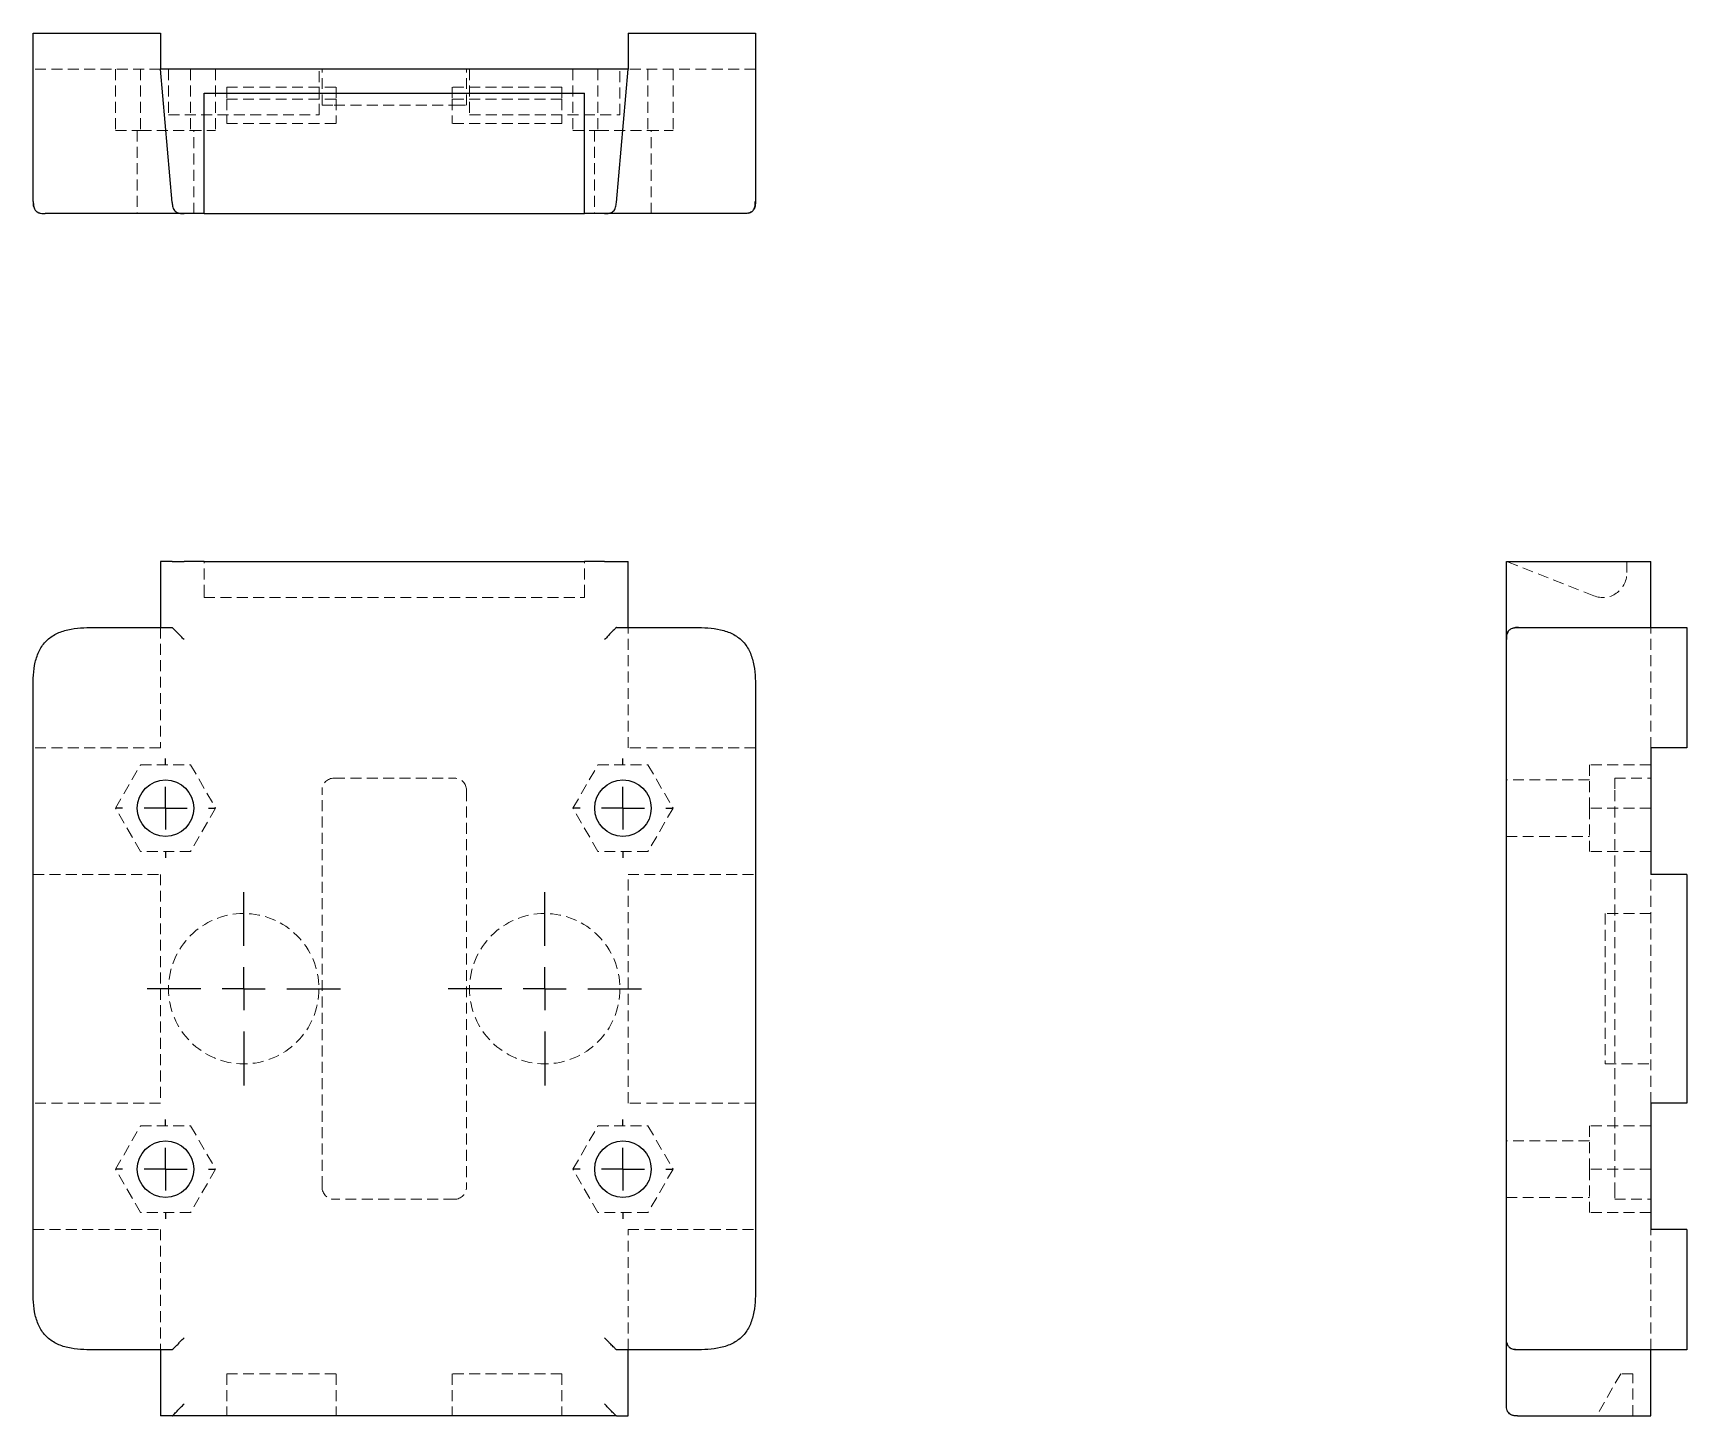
# Model space of a CAD drawing. Header units: millimetres. Extents: x 41 to 234, y 7 to 169.
import ezdxf

# ---------------------------------------------------------------- set-up
doc = ezdxf.new("R2010")
doc.units = ezdxf.units.MM
doc.linetypes.add('HIDDEN', pattern=[1.905, 1.27, -0.635])
doc.layers.add('10', color=7, linetype='Continuous')

# ---------------------------------------------------------------- blocks, each defined once
blk = doc.blocks.new('SW_CENTERMARKSYMBOL_0')
at = {"layer": '10', "color": 0}
for p, q in [((0, 5), (0, 5.79)), ((0, 0), (0, 2.5)), ((-5, 0), (-5.79, 0)), ((0, 0), (-2.5, 0)), ((0, 0), (0, -2.5)), ((0, 0), (2.5, 0)), ((5, 0), (5.79, 0)), ((0, -5), (0, -5.79))]:
    blk.add_line(p, q, dxfattribs=at)
blk = doc.blocks.new('SW_CENTERMARKSYMBOL_1')
at = {"layer": '10', "color": 0}
for p, q in [((0, 5), (0, 5.79)), ((0, 0), (0, 2.5)), ((-5, 0), (-5.79, 0)), ((0, 0), (-2.5, 0)), ((0, 0), (0, -2.5)), ((0, 0), (2.5, 0)), ((5, 0), (5.79, 0)), ((0, -5), (0, -5.79))]:
    blk.add_line(p, q, dxfattribs=at)
blk = doc.blocks.new('SW_CENTERMARKSYMBOL_2')
at = {"layer": '10', "color": 0}
for p, q in [((0, 5), (0, 5.79)), ((0, 0), (0, 2.5)), ((-5, 0), (-5.79, 0)), ((0, 0), (-2.5, 0)), ((0, 0), (0, -2.5)), ((0, 0), (2.5, 0)), ((5, 0), (5.79, 0)), ((0, -5), (0, -5.79))]:
    blk.add_line(p, q, dxfattribs=at)
blk = doc.blocks.new('SW_CENTERMARKSYMBOL_3')
at = {"layer": '10', "color": 0}
for p, q in [((0, 5), (0, 5.79)), ((0, 0), (0, 2.5)), ((-5, 0), (-5.79, 0)), ((0, 0), (-2.5, 0)), ((0, 0), (0, -2.5)), ((0, 0), (2.5, 0)), ((5, 0), (5.79, 0)), ((0, -5), (0, -5.79))]:
    blk.add_line(p, q, dxfattribs=at)
blk = doc.blocks.new('SW_CENTERMARKSYMBOL_4')
at = {"layer": '10', "color": 0}
for p, q in [((0, 5), (0, 11.26)), ((0, 0), (0, 2.5)), ((-5, 0), (-11.26, 0)), ((0, 0), (-2.5, 0)), ((0, 0), (0, -2.5)), ((0, 0), (2.5, 0)), ((5, 0), (11.26, 0)), ((0, -5), (0, -11.26))]:
    blk.add_line(p, q, dxfattribs=at)
blk = doc.blocks.new('SW_CENTERMARKSYMBOL_5')
at = {"layer": '10', "color": 0}
for p, q in [((0, 5), (0, 11.26)), ((0, 0), (0, 2.5)), ((-5, 0), (-11.26, 0)), ((0, 0), (-2.5, 0)), ((0, 0), (0, -2.5)), ((0, 0), (2.5, 0)), ((5, 0), (11.26, 0)), ((0, -5), (0, -11.26))]:
    blk.add_line(p, q, dxfattribs=at)

msp = doc.modelspace()

# ---------------------------------------------------------------- linework, layer by layer
at = {"color": 7, "linetype": 'Continuous', "lineweight": 25}
for p, q in [((40.94, 148.93), (40.94, 168.56)), ((47.95, 168.56), (55.77, 168.56)), ((55.77, 168.56), (55.77, 164.35)), ((110.23, 168.56), (110.23, 164.35)), ((110.23, 168.56), (118.05, 168.56)), ((125.06, 168.56), (125.06, 148.93)), ((110.23, 164.35), (55.77, 164.35)), ((57.13, 148.81), (55.77, 164.35)), ((108.87, 148.81), (110.23, 164.35)), ((60.85, 161.55), (105.15, 161.55)), ((60.85, 147.53), (60.85, 161.55)), ((105.15, 147.53), (105.15, 161.55)), ((40.94, 148.93), (40.97, 148.93)), ((58.52, 147.53), (47.95, 147.53)), ((60.85, 147.53), (58.52, 147.53)), ((60.85, 147.53), (105.15, 147.53)), ((107.48, 147.53), (105.15, 147.53)), ((118.05, 147.53), (107.48, 147.53)), ((55.77, 107.01), (55.77, 99.3)), ((57.13, 107.01), (55.77, 107.01)), ((60.85, 107.01), (58.52, 107.01)), ((60.85, 107.01), (105.15, 107.01)), ((107.48, 107.01), (105.15, 107.01)), ((108.87, 107.01), (110.23, 107.01)), ((110.23, 99.3), (110.23, 107.01)), ((212.53, 97.9), (212.53, 107.01)), ((213.81, 107.01), (229.35, 107.01)), ((229.35, 99.3), (229.35, 107.01)), ((47.95, 99.3), (57.11, 99.3)), ((108.89, 99.3), (118.05, 99.3)), ((213.93, 99.3), (213.93, 99.27)), ((213.93, 99.3), (233.56, 99.3)), ((40.94, 22.19), (40.94, 92.29)), ((125.06, 92.29), (125.06, 22.19)), ((212.53, 22.19), (212.53, 92.29)), ((233.56, 92.29), (233.56, 85.28)), ((233.56, 85.28), (229.35, 85.28)), ((229.35, 85.28), (229.35, 70.56)), ((233.56, 70.56), (229.35, 70.56)), ((233.56, 70.56), (233.56, 43.92)), ((233.56, 43.92), (229.35, 43.92)), ((229.35, 43.92), (229.35, 29.2)), ((233.56, 29.2), (229.35, 29.2)), ((233.56, 29.2), (233.56, 22.19)), ((212.53, 8.87), (212.53, 16.58)), ((57.11, 15.18), (47.95, 15.18)), ((55.77, 15.18), (55.77, 7.47)), ((118.05, 15.18), (108.89, 15.18)), ((110.23, 7.47), (110.23, 15.18)), ((233.56, 15.18), (213.93, 15.18)), ((229.35, 7.47), (229.35, 15.18)), ((57.11, 7.47), (55.77, 7.47)), ((108.89, 7.47), (57.11, 7.47)), ((108.89, 7.47), (110.23, 7.47)), ((213.93, 7.47), (229.35, 7.47))]:
    msp.add_line(p, q, dxfattribs=at)
at = {"color": 7, "linetype": 'HIDDEN', "lineweight": 18}
for p, q in [((55.77, 164.35), (40.94, 164.35)), ((50.53, 164.35), (50.53, 157.2)), ((53.45, 164.35), (53.45, 157.2)), ((56.71, 164.35), (56.71, 159.03)), ((59.28, 164.35), (59.28, 157.2)), ((62.19, 164.35), (62.19, 157.2)), ((74.24, 159.03), (74.24, 164.35)), ((74.59, 160.15), (74.59, 164.35)), ((91.41, 160.15), (91.41, 164.35)), ((91.76, 164.35), (91.76, 159.03)), ((103.81, 164.35), (103.81, 157.2)), ((106.72, 164.35), (106.72, 157.2)), ((109.29, 159.03), (109.29, 164.35)), ((125.06, 164.35), (110.23, 164.35)), ((112.55, 164.35), (112.55, 157.2)), ((115.47, 164.35), (115.47, 157.2)), ((63.48, 162.25), (76.24, 162.25)), ((63.48, 162.25), (63.48, 160.85)), ((76.24, 162.25), (76.24, 160.85)), ((102.52, 162.25), (89.76, 162.25)), ((89.76, 162.25), (89.76, 160.85)), ((102.52, 162.25), (102.52, 160.85)), ((63.48, 160.85), (63.48, 158.04)), ((63.48, 160.85), (76.24, 160.85)), ((74.59, 160.15), (75.99, 160.15)), ((75.99, 160.15), (90.01, 160.15)), ((76.24, 160.85), (76.24, 158.04)), ((89.76, 160.85), (89.76, 158.04)), ((102.52, 160.85), (89.76, 160.85)), ((90.01, 160.15), (91.41, 160.15)), ((102.52, 160.85), (102.52, 158.04)), ((56.71, 159.03), (74.24, 159.03)), ((63.48, 158.04), (76.24, 158.04)), ((102.52, 158.04), (89.76, 158.04)), ((91.76, 159.03), (109.29, 159.03)), ((50.53, 157.2), (53.45, 157.2)), ((53.07, 157.2), (53.07, 147.53)), ((53.45, 157.2), (59.28, 157.2)), ((59.28, 157.2), (62.19, 157.2)), ((59.66, 147.53), (59.66, 157.2)), ((103.81, 157.2), (106.72, 157.2)), ((106.34, 157.2), (106.34, 147.53)), ((106.72, 157.2), (112.55, 157.2)), ((112.55, 157.2), (115.47, 157.2)), ((112.93, 147.53), (112.93, 157.2)), ((60.85, 103), (60.85, 107.01)), ((105.15, 103), (105.15, 107.01)), ((222.72, 103), (212.53, 107.01)), ((226.55, 107.01), (226.55, 105.61)), ((60.85, 103), (60.85, 102.81)), ((60.85, 102.81), (105.15, 102.81)), ((105.15, 103), (105.15, 102.81)), ((55.77, 99.3), (55.77, 85.28)), ((110.23, 85.28), (110.23, 99.3)), ((212.59, 98.48), (212.72, 98.84)), ((213.61, 99.29), (213.81, 99.3)), ((229.35, 85.28), (229.35, 99.3)), ((55.77, 85.28), (40.94, 85.28)), ((125.06, 85.28), (110.23, 85.28)), ((50.53, 78.27), (53.45, 83.32)), ((53.45, 83.32), (59.28, 83.32)), ((59.28, 83.32), (62.19, 78.27)), ((103.81, 78.27), (106.72, 83.32)), ((106.72, 83.32), (112.55, 83.32)), ((112.55, 83.32), (115.47, 78.27)), ((222.2, 83.32), (222.2, 78.27)), ((229.35, 83.32), (222.2, 83.32)), ((75.99, 81.78), (90.01, 81.78)), ((222.2, 81.57), (212.53, 81.57)), ((225.15, 81.78), (229.35, 81.78)), ((225.15, 81.78), (225.15, 80.37)), ((74.59, 34.11), (74.59, 80.37)), ((91.41, 80.37), (91.41, 34.11)), ((225.15, 80.37), (225.15, 34.11)), ((53.45, 73.22), (50.53, 78.27)), ((62.19, 78.27), (59.28, 73.22)), ((106.72, 73.22), (103.81, 78.27)), ((115.47, 78.27), (112.55, 73.22)), ((229.35, 78.27), (222.2, 78.27)), ((222.2, 78.27), (222.2, 73.22)), ((59.28, 73.22), (53.45, 73.22)), ((112.55, 73.22), (106.72, 73.22)), ((212.53, 74.98), (222.2, 74.98)), ((229.35, 73.22), (222.2, 73.22)), ((40.94, 70.56), (55.77, 70.56)), ((55.77, 70.56), (55.77, 43.92)), ((110.23, 70.56), (125.06, 70.56)), ((110.23, 43.92), (110.23, 70.56)), ((229.35, 43.92), (229.35, 70.56)), ((224.03, 66), (224.03, 48.48)), ((229.35, 66), (224.03, 66)), ((224.03, 48.48), (229.35, 48.48)), ((55.77, 43.92), (40.94, 43.92)), ((125.06, 43.92), (110.23, 43.92)), ((50.53, 36.21), (53.45, 41.26)), ((53.45, 41.26), (59.28, 41.26)), ((59.28, 41.26), (62.19, 36.21)), ((103.81, 36.21), (106.72, 41.26)), ((106.72, 41.26), (112.55, 41.26)), ((112.55, 41.26), (115.47, 36.21)), ((222.2, 41.26), (222.2, 36.21)), ((229.35, 41.26), (222.2, 41.26)), ((222.2, 39.51), (212.53, 39.51)), ((53.45, 31.16), (50.53, 36.21)), ((62.19, 36.21), (59.28, 31.16)), ((106.72, 31.16), (103.81, 36.21)), ((115.47, 36.21), (112.55, 31.16)), ((229.35, 36.21), (222.2, 36.21)), ((222.2, 36.21), (222.2, 31.16)), ((212.53, 32.92), (222.2, 32.92)), ((225.15, 34.11), (225.15, 32.71)), ((59.28, 31.16), (53.45, 31.16)), ((90.01, 32.71), (75.99, 32.71)), ((112.55, 31.16), (106.72, 31.16)), ((229.35, 31.16), (222.2, 31.16)), ((225.15, 32.71), (229.35, 32.71)), ((40.94, 29.2), (55.77, 29.2)), ((55.77, 29.2), (55.77, 15.18)), ((110.23, 15.18), (110.23, 29.2)), ((110.23, 29.2), (125.06, 29.2)), ((229.35, 15.18), (229.35, 29.2)), ((212.59, 15.96), (212.58, 16.01)), ((213.81, 15.18), (213.61, 15.2)), ((63.48, 12.38), (63.48, 7.47)), ((63.48, 12.38), (76.24, 12.38)), ((76.24, 12.38), (76.24, 7.47)), ((89.76, 12.38), (89.76, 7.47)), ((102.52, 12.38), (89.76, 12.38)), ((102.52, 12.38), (102.52, 7.47)), ((225.85, 12.38), (223.04, 7.47)), ((227.25, 12.38), (225.85, 12.38)), ((227.25, 7.47), (227.25, 12.38))]:
    msp.add_line(p, q, dxfattribs=at)
at = {"color": 7, "linetype": 'HIDDEN', "lineweight": 18, "flags": 128}
for points in [[(40.94, 148.93), (40.94, 148.93)], [(57.13, 148.81), (57.13, 148.81)], [(57.13, 148.81), (57.13, 148.81)], [(108.87, 148.81), (108.87, 148.81)], [(108.87, 148.81), (108.87, 148.81)], [(125.06, 148.93), (125.06, 148.93)], [(58.52, 147.53), (58.52, 147.53)], [(58.52, 147.53), (58.52, 147.53)], [(107.48, 147.53), (107.48, 147.53)], [(107.48, 147.53), (107.48, 147.53)], [(47.95, 99.3), (47.95, 99.3)], [(118.05, 99.3), (118.05, 99.3)], [(213.93, 99.3), (213.93, 99.3)], [(213.93, 99.3), (213.93, 99.3)], [(212.53, 97.9), (212.53, 97.9)], [(212.53, 97.9), (212.53, 97.9)], [(40.94, 92.29), (40.94, 92.29)], [(125.06, 92.29), (125.06, 92.29)], [(40.94, 22.19), (40.94, 22.19)], [(125.06, 22.19), (125.06, 22.19)], [(212.53, 16.58), (212.53, 16.58)], [(212.53, 16.58), (212.53, 16.58)], [(47.95, 15.18), (47.95, 15.18)], [(118.05, 15.18), (118.05, 15.18)], [(213.93, 15.18), (213.93, 15.18)], [(213.93, 15.18), (213.93, 15.18)], [(212.53, 8.87), (212.53, 8.87)], [(213.93, 7.47), (213.93, 7.47)]]:
    msp.add_lwpolyline(points, dxfattribs=at)
at = {"color": 7, "linetype": 'Continuous', "lineweight": 25}
for centre in [(56.36, 78.27), (109.64, 78.27), (56.36, 36.21), (109.64, 36.21)]:
    msp.add_circle(centre, 3.29, dxfattribs=at)
at = {"color": 7, "linetype": 'HIDDEN', "lineweight": 18}
for centre in [(65.47, 57.24), (100.53, 57.24)]:
    msp.add_circle(centre, 8.76, dxfattribs=at)
for centre, radius, start, end in [((223.75, 105.61), 2.8, 248.5117, 0), ((75.99, 80.37), 1.4, 90, 180), ((90.01, 80.37), 1.4, 0, 90), ((75.99, 34.11), 1.4, 180, 270), ((90.01, 34.11), 1.4, 270, 0)]:
    msp.add_arc(centre, radius, start, end, dxfattribs=at)
at = {"color": 7, "linetype": 'Continuous', "lineweight": 25}
for points, knots in [([(40.94, 168.56), (40.94, 168.56), (40.94, 168.56), (41.01, 168.56), (41.07, 168.56), (41.3, 168.56), (41.46, 168.56), (41.89, 168.56), (42.16, 168.56), (42.8, 168.56), (43.18, 168.56), (44.03, 168.56), (44.5, 168.56), (45.47, 168.56), (45.97, 168.56), (46.96, 168.56), (47.46, 168.56), (47.95, 168.56)], [0, 0, 0, 0, 0.125, 0.125, 0.25, 0.25, 0.375, 0.375, 0.5, 0.5, 0.625, 0.625, 0.75, 0.75, 0.875, 0.875, 1, 1, 1, 1]), ([(118.05, 168.56), (118.54, 168.56), (119.04, 168.56), (120.03, 168.56), (120.53, 168.56), (121.5, 168.56), (121.97, 168.56), (122.82, 168.56), (123.2, 168.56), (123.84, 168.56), (124.11, 168.56), (124.54, 168.56), (124.7, 168.56), (124.93, 168.56), (124.99, 168.56), (125.06, 168.56), (125.06, 168.56), (125.06, 168.56)], [0, 0, 0, 0, 0.125, 0.125, 0.25, 0.25, 0.375, 0.375, 0.5, 0.5, 0.625, 0.625, 0.75, 0.75, 0.875, 0.875, 1, 1, 1, 1]), ([(40.94, 148.93), (40.94, 148.78), (40.93, 148.55), (41, 148.33), (41.03, 148.26)], [0, 0, 0, 0, 0.6505028, 1, 1, 1, 1]), ([(40.96, 148.93), (40.96, 148.76), (40.96, 148.5), (41.04, 148.19), (41.13, 147.99), (41.25, 147.83), (41.46, 147.66), (41.63, 147.61), (41.75, 147.58)], [0, 0, 0, 0, 0.227825, 0.343071, 0.459614, 0.58023, 0.709197, 1, 1, 1, 1]), ([(57.13, 148.81), (57.13, 148.72), (57.14, 148.63), (57.17, 148.44), (57.19, 148.35), (57.27, 148.08), (57.36, 147.92), (57.62, 147.69), (57.79, 147.61), (58.06, 147.55), (58.15, 147.54), (58.34, 147.53), (58.43, 147.53), (58.52, 147.53)], [0, 0, 0, 0, 0.125, 0.125, 0.25, 0.25, 0.5, 0.5, 0.75, 0.75, 0.875, 0.875, 1, 1, 1, 1]), ([(107.48, 147.53), (107.57, 147.53), (107.66, 147.53), (107.85, 147.54), (107.94, 147.55), (108.21, 147.61), (108.38, 147.69), (108.64, 147.92), (108.73, 148.08), (108.81, 148.35), (108.83, 148.44), (108.86, 148.63), (108.87, 148.72), (108.87, 148.81)], [0, 0, 0, 0, 0.125, 0.125, 0.25, 0.25, 0.5, 0.5, 0.75, 0.75, 0.875, 0.875, 1, 1, 1, 1]), ([(124.25, 147.58), (124.33, 147.6), (124.45, 147.63), (124.65, 147.75), (124.79, 147.88), (124.92, 148.07), (125.03, 148.42), (125.04, 148.72), (125.04, 148.93)], [0, 0, 0, 0, 0.258793, 0.377701, 0.49188, 0.606655, 0.728718, 1, 1, 1, 1]), ([(125.06, 148.93), (125.06, 148.78), (125.05, 148.49), (125, 148.15), (124.88, 148.02), (124.86, 148)], [0, 0, 0, 0, 0.4581564, 0.9101995, 1, 1, 1, 1]), ([(41.37, 147.74), (41.51, 147.67), (41.82, 147.52), (42.16, 147.53), (42.34, 147.53)], [0, 0, 0, 0, 0.480389, 1, 1, 1, 1]), ([(47.95, 147.53), (47.69, 147.53), (47.35, 147.53), (47.03, 147.53), (46.9, 147.53), (46.83, 147.53), (46.8, 147.53), (46.79, 147.53), (46.78, 147.53), (46.78, 147.53), (46.56, 147.53), (46.25, 147.53), (45.92, 147.53), (45.76, 147.53), (45.68, 147.53), (45.64, 147.53), (45.63, 147.53), (45.62, 147.53), (45.61, 147.53), (44.67, 147.53), (43.96, 147.53), (43.23, 147.53), (42.93, 147.53), (42.68, 147.53), (42.58, 147.53), (42.53, 147.53), (42.51, 147.53), (42.5, 147.53), (42.5, 147.53), (42.49, 147.53), (42.49, 147.53), (42.46, 147.53), (42.42, 147.53), (42.38, 147.53), (42.37, 147.53), (42.37, 147.53), (42.36, 147.53), (42.36, 147.53), (42.36, 147.53), (42.36, 147.53), (42.35, 147.53), (42.34, 147.53), (42.34, 147.53)], [0, 0, 0, 0, 0.0625, 0.09375, 0.109375, 0.117187, 0.121094, 0.123047, 0.123047, 0.125, 0.125, 0.1875, 0.21875, 0.234375, 0.242187, 0.246094, 0.248047, 0.248047, 0.25, 0.25, 0.5, 0.5, 0.625, 0.6875, 0.71875, 0.734375, 0.742188, 0.746094, 0.748047, 0.748047, 0.75, 0.75, 0.8125, 0.84375, 0.859375, 0.867188, 0.871094, 0.873047, 0.873047, 0.875, 0.875, 1, 1, 1, 1]), ([(123.66, 147.53), (123.66, 147.53), (123.66, 147.53), (123.65, 147.53), (123.64, 147.53), (123.64, 147.53), (123.64, 147.53), (123.64, 147.53), (123.64, 147.53), (123.64, 147.53), (123.63, 147.53), (123.61, 147.53), (123.56, 147.53), (123.54, 147.53), (123.53, 147.53), (123.52, 147.53), (123.52, 147.53), (123.51, 147.53), (123.51, 147.53), (123.34, 147.53), (123.02, 147.53), (122.3, 147.53), (121.85, 147.53), (121.18, 147.53), (120.81, 147.53), (120.61, 147.53), (120.51, 147.53), (120.46, 147.53), (120.44, 147.53), (120.43, 147.53), (120.42, 147.53), (120.24, 147.53), (119.96, 147.53), (119.61, 147.53), (119.43, 147.53), (119.33, 147.53), (119.29, 147.53), (119.27, 147.53), (119.25, 147.53), (119.24, 147.53), (118.97, 147.53), (118.57, 147.53), (118.05, 147.53)], [0, 0, 0, 0, 0.0625, 0.09375, 0.109375, 0.117187, 0.121094, 0.123047, 0.123047, 0.125, 0.125, 0.1875, 0.21875, 0.234375, 0.242187, 0.246094, 0.248047, 0.248047, 0.25, 0.25, 0.5, 0.5, 0.625, 0.6875, 0.71875, 0.734375, 0.742188, 0.746094, 0.748047, 0.748047, 0.75, 0.75, 0.8125, 0.84375, 0.859375, 0.867188, 0.871094, 0.873047, 0.873047, 0.875, 0.875, 1, 1, 1, 1]), ([(124.64, 147.74), (124.49, 147.67), (124.18, 147.52), (123.84, 147.53), (123.66, 147.53)], [0, 0, 0, 0, 0.48192, 1, 1, 1, 1]), ([(57.13, 107.01), (57.13, 107.01), (57.14, 107.01), (57.17, 107.01), (57.19, 107.01), (57.27, 107.01), (57.36, 107.01), (57.62, 107.01), (57.79, 107.01), (58.06, 107.01), (58.15, 107.01), (58.34, 107.01), (58.43, 107.01), (58.52, 107.01)], [0, 0, 0, 0, 0.125, 0.125, 0.25, 0.25, 0.5, 0.5, 0.75, 0.75, 0.875, 0.875, 1, 1, 1, 1]), ([(107.48, 107.01), (107.57, 107.01), (107.66, 107.01), (107.85, 107.01), (107.94, 107.01), (108.21, 107.01), (108.38, 107.01), (108.64, 107.01), (108.73, 107.01), (108.81, 107.01), (108.83, 107.01), (108.86, 107.01), (108.87, 107.01), (108.87, 107.01)], [0, 0, 0, 0, 0.125, 0.125, 0.25, 0.25, 0.5, 0.5, 0.75, 0.75, 0.875, 0.875, 1, 1, 1, 1]), ([(212.53, 107.01), (212.53, 107.01), (212.53, 107.01), (212.54, 107.01), (212.55, 107.01), (212.61, 107.01), (212.69, 107.01), (212.92, 107.01), (213.08, 107.01), (213.35, 107.01), (213.44, 107.01), (213.63, 107.01), (213.72, 107.01), (213.81, 107.01)], [0, 0, 0, 0, 0.125, 0.125, 0.25, 0.25, 0.5, 0.5, 0.75, 0.75, 0.875, 0.875, 1, 1, 1, 1]), ([(40.94, 92.29), (40.94, 92.78), (40.94, 93.28), (41.01, 94.27), (41.07, 94.78), (41.3, 95.75), (41.46, 96.21), (41.89, 97.06), (42.16, 97.44), (42.8, 98.09), (43.18, 98.35), (44.03, 98.78), (44.5, 98.94), (45.47, 99.17), (45.97, 99.23), (46.96, 99.3), (47.46, 99.3), (47.95, 99.3)], [0, 0, 0, 0, 0.125, 0.125, 0.25, 0.25, 0.375, 0.375, 0.5, 0.5, 0.625, 0.625, 0.75, 0.75, 0.875, 0.875, 1, 1, 1, 1]), ([(58.52, 97.9), (58.46, 97.96), (58.33, 98.09), (58.1, 98.34), (57.85, 98.59), (57.59, 98.86), (57.39, 99.06), (57.24, 99.21), (57.16, 99.29), (57.14, 99.3), (57.13, 99.3)], [0, 0, 0, 0, 0.099647, 0.200302, 0.379418, 0.500802, 0.630051, 0.750614, 0.861375, 1, 1, 1, 1]), ([(108.87, 99.3), (108.87, 99.3), (108.86, 99.3), (108.83, 99.28), (108.79, 99.24), (108.73, 99.18), (108.61, 99.06), (108.42, 98.87), (108.18, 98.64), (107.88, 98.31), (107.63, 98.05), (107.48, 97.9)], [0, 0, 0, 0, 0.0725204, 0.1386473, 0.1977249, 0.2495909, 0.3700064, 0.4991775, 0.5956955, 0.7631448, 1, 1, 1, 1]), ([(118.05, 99.3), (118.54, 99.3), (119.04, 99.3), (120.03, 99.23), (120.53, 99.17), (121.5, 98.94), (121.97, 98.78), (122.82, 98.35), (123.2, 98.09), (123.84, 97.44), (124.11, 97.06), (124.54, 96.21), (124.7, 95.75), (124.93, 94.78), (124.99, 94.27), (125.06, 93.28), (125.06, 92.78), (125.06, 92.29)], [0, 0, 0, 0, 0.125, 0.125, 0.25, 0.25, 0.375, 0.375, 0.5, 0.5, 0.625, 0.625, 0.75, 0.75, 0.875, 0.875, 1, 1, 1, 1]), ([(212.74, 98.87), (212.67, 98.73), (212.52, 98.42), (212.53, 98.08), (212.53, 97.9)], [0, 0, 0, 0, 0.480341, 1, 1, 1, 1]), ([(213.93, 99.28), (213.76, 99.28), (213.5, 99.28), (213.19, 99.2), (212.99, 99.12), (212.83, 98.99), (212.66, 98.78), (212.61, 98.61), (212.58, 98.49)], [0, 0, 0, 0, 0.227825, 0.343071, 0.459614, 0.58023, 0.709197, 1, 1, 1, 1]), ([(213.93, 99.3), (213.78, 99.31), (213.55, 99.31), (213.33, 99.24), (213.26, 99.21)], [0, 0, 0, 0, 0.650503, 1, 1, 1, 1]), ([(233.56, 99.3), (233.56, 99.3), (233.56, 99.3), (233.56, 99.23), (233.56, 99.17), (233.56, 98.94), (233.56, 98.78), (233.56, 98.35), (233.56, 98.09), (233.56, 97.44), (233.56, 97.06), (233.56, 96.21), (233.56, 95.75), (233.56, 94.78), (233.56, 94.27), (233.56, 93.28), (233.56, 92.78), (233.56, 92.29)], [0, 0, 0, 0, 0.125, 0.125, 0.25, 0.25, 0.375, 0.375, 0.5, 0.5, 0.625, 0.625, 0.75, 0.75, 0.875, 0.875, 1, 1, 1, 1]), ([(212.53, 92.29), (212.53, 92.55), (212.53, 92.89), (212.53, 93.21), (212.53, 93.35), (212.53, 93.41), (212.53, 93.44), (212.53, 93.45), (212.53, 93.46), (212.53, 93.46), (212.53, 93.68), (212.53, 93.99), (212.53, 94.32), (212.53, 94.48), (212.53, 94.56), (212.53, 94.6), (212.53, 94.61), (212.53, 94.63), (212.53, 94.63), (212.53, 95.57), (212.53, 96.28), (212.53, 97.01), (212.53, 97.31), (212.53, 97.56), (212.53, 97.67), (212.53, 97.71), (212.53, 97.73), (212.53, 97.74), (212.53, 97.74), (212.53, 97.75), (212.53, 97.75), (212.53, 97.78), (212.53, 97.82), (212.53, 97.86), (212.53, 97.87), (212.53, 97.87), (212.53, 97.88), (212.53, 97.88), (212.53, 97.88), (212.53, 97.88), (212.53, 97.89), (212.53, 97.9), (212.53, 97.9)], [0, 0, 0, 0, 0.0625, 0.09375, 0.109375, 0.117187, 0.121094, 0.123047, 0.123047, 0.125, 0.125, 0.1875, 0.21875, 0.234375, 0.242187, 0.246094, 0.248047, 0.248047, 0.25, 0.25, 0.5, 0.5, 0.625, 0.6875, 0.71875, 0.734375, 0.742188, 0.746094, 0.748047, 0.748047, 0.75, 0.75, 0.8125, 0.84375, 0.859375, 0.867188, 0.871094, 0.873047, 0.873047, 0.875, 0.875, 1, 1, 1, 1]), ([(47.95, 15.18), (47.46, 15.18), (46.96, 15.18), (45.97, 15.25), (45.47, 15.31), (44.5, 15.54), (44.03, 15.7), (43.18, 16.13), (42.8, 16.4), (42.16, 17.04), (41.89, 17.42), (41.46, 18.27), (41.3, 18.74), (41.07, 19.71), (41.01, 20.21), (40.94, 21.2), (40.94, 21.7), (40.94, 22.19)], [0, 0, 0, 0, 0.125, 0.125, 0.25, 0.25, 0.375, 0.375, 0.5, 0.5, 0.625, 0.625, 0.75, 0.75, 0.875, 0.875, 1, 1, 1, 1]), ([(125.06, 22.19), (125.06, 21.7), (125.06, 21.2), (124.99, 20.21), (124.93, 19.71), (124.7, 18.74), (124.54, 18.27), (124.11, 17.42), (123.84, 17.04), (123.2, 16.4), (122.82, 16.13), (121.97, 15.7), (121.5, 15.54), (120.53, 15.31), (120.03, 15.25), (119.04, 15.18), (118.54, 15.18), (118.05, 15.18)], [0, 0, 0, 0, 0.125, 0.125, 0.25, 0.25, 0.375, 0.375, 0.5, 0.5, 0.625, 0.625, 0.75, 0.75, 0.875, 0.875, 1, 1, 1, 1]), ([(212.53, 16.58), (212.53, 16.58), (212.53, 16.58), (212.53, 16.59), (212.53, 16.6), (212.53, 16.6), (212.53, 16.6), (212.53, 16.6), (212.53, 16.6), (212.53, 16.6), (212.53, 16.61), (212.53, 16.64), (212.53, 16.68), (212.53, 16.7), (212.53, 16.71), (212.53, 16.72), (212.53, 16.72), (212.53, 16.73), (212.53, 16.73), (212.53, 16.9), (212.53, 17.22), (212.53, 17.95), (212.53, 18.39), (212.53, 19.06), (212.53, 19.43), (212.53, 19.63), (212.53, 19.73), (212.53, 19.78), (212.53, 19.8), (212.53, 19.81), (212.53, 19.82), (212.53, 20), (212.53, 20.28), (212.53, 20.63), (212.53, 20.82), (212.53, 20.91), (212.53, 20.96), (212.53, 20.98), (212.53, 20.99), (212.53, 21), (212.53, 21.27), (212.53, 21.67), (212.53, 22.19)], [0, 0, 0, 0, 0.0625, 0.09375, 0.109375, 0.117187, 0.121094, 0.123047, 0.123047, 0.125, 0.125, 0.1875, 0.21875, 0.234375, 0.242188, 0.246094, 0.248047, 0.248047, 0.25, 0.25, 0.5, 0.5, 0.625, 0.6875, 0.71875, 0.734375, 0.742187, 0.746094, 0.748047, 0.748047, 0.75, 0.75, 0.8125, 0.84375, 0.859375, 0.867187, 0.871094, 0.873047, 0.873047, 0.875, 0.875, 1, 1, 1, 1]), ([(233.56, 22.19), (233.56, 21.7), (233.56, 21.2), (233.56, 20.21), (233.56, 19.71), (233.56, 18.74), (233.56, 18.27), (233.56, 17.42), (233.56, 17.04), (233.56, 16.4), (233.56, 16.13), (233.56, 15.7), (233.56, 15.54), (233.56, 15.31), (233.56, 15.25), (233.56, 15.18), (233.56, 15.18), (233.56, 15.18)], [0, 0, 0, 0, 0.125, 0.125, 0.25, 0.25, 0.375, 0.375, 0.5, 0.5, 0.625, 0.625, 0.75, 0.75, 0.875, 0.875, 1, 1, 1, 1]), ([(57.13, 15.18), (57.13, 15.18), (57.14, 15.19), (57.17, 15.21), (57.21, 15.24), (57.27, 15.3), (57.39, 15.42), (57.58, 15.61), (57.82, 15.85), (58.12, 16.17), (58.37, 16.43), (58.52, 16.58)], [0, 0, 0, 0, 0.07252, 0.138647, 0.197725, 0.249591, 0.370006, 0.499178, 0.595695, 0.763145, 1, 1, 1, 1]), ([(108.87, 15.18), (108.87, 15.18), (108.86, 15.19), (108.83, 15.21), (108.8, 15.24), (108.73, 15.3), (108.61, 15.42), (108.42, 15.62), (108.19, 15.85), (107.92, 16.13), (107.67, 16.38), (107.52, 16.54), (107.48, 16.58)], [0, 0, 0, 0, 0.06922, 0.134072, 0.194331, 0.249688, 0.368984, 0.499359, 0.605153, 0.749306, 0.937629, 1, 1, 1, 1]), ([(212.74, 15.61), (212.67, 15.76), (212.52, 16.06), (212.53, 16.4), (212.53, 16.58)], [0, 0, 0, 0, 0.480437, 1, 1, 1, 1]), ([(212.58, 15.99), (212.6, 15.91), (212.63, 15.79), (212.75, 15.59), (212.88, 15.45), (213.07, 15.33), (213.42, 15.21), (213.72, 15.2), (213.93, 15.2)], [0, 0, 0, 0, 0.2587928, 0.377701, 0.49188, 0.6066551, 0.7287184, 1, 1, 1, 1]), ([(213.93, 15.18), (213.78, 15.18), (213.49, 15.19), (213.15, 15.24), (213.02, 15.36), (213, 15.38)], [0, 0, 0, 0, 0.4581564, 0.9101995, 1, 1, 1, 1]), ([(57.13, 7.47), (57.13, 7.47), (57.14, 7.47), (57.17, 7.49), (57.2, 7.53), (57.27, 7.58), (57.39, 7.71), (57.59, 7.91), (57.83, 8.17), (58.08, 8.42), (58.32, 8.66), (58.46, 8.8), (58.52, 8.87)], [0, 0, 0, 0, 0.068973, 0.133721, 0.194033, 0.249602, 0.368844, 0.499132, 0.615087, 0.784946, 0.892958, 1, 1, 1, 1]), ([(108.87, 7.47), (108.87, 7.47), (108.86, 7.47), (108.83, 7.49), (108.79, 7.53), (108.73, 7.59), (108.61, 7.71), (108.42, 7.9), (108.18, 8.14), (107.88, 8.46), (107.63, 8.72), (107.48, 8.87)], [0, 0, 0, 0, 0.07252, 0.138647, 0.197725, 0.249591, 0.370006, 0.499178, 0.595695, 0.763145, 1, 1, 1, 1]), ([(213.81, 7.47), (213.74, 7.47), (213.62, 7.47), (213.45, 7.49), (213.29, 7.53), (213.11, 7.59), (212.89, 7.71), (212.72, 7.9), (212.61, 8.14), (212.53, 8.46), (212.53, 8.72), (212.53, 8.87)], [0, 0, 0, 0, 0.07252, 0.138647, 0.197725, 0.249591, 0.370006, 0.499178, 0.595695, 0.763145, 1, 1, 1, 1])]:
    msp.add_open_spline(points, degree=3, knots=knots, dxfattribs=at)
for points in [[(57.11, 99.3), (57.12, 99.3), (57.12, 99.3), (57.13, 99.3)], [(108.87, 99.3), (108.88, 99.3), (108.88, 99.3), (108.89, 99.3)], [(57.13, 15.18), (57.12, 15.18), (57.12, 15.18), (57.11, 15.18)], [(108.89, 15.18), (108.88, 15.18), (108.88, 15.18), (108.87, 15.18)], [(57.13, 7.47), (57.12, 7.47), (57.12, 7.47), (57.11, 7.47)], [(108.87, 7.47), (108.88, 7.47), (108.88, 7.47), (108.89, 7.47)], [(213.81, 7.47), (213.85, 7.47), (213.89, 7.47), (213.93, 7.47)]]:
    msp.add_open_spline(points, degree=3, dxfattribs=at)

# ---------------------------------------------------------------- block references
at = {"layer": '10'}
for name, p in [('SW_CENTERMARKSYMBOL_2', (56.36, 78.27)), ('SW_CENTERMARKSYMBOL_1', (109.64, 78.27)), ('SW_CENTERMARKSYMBOL_4', (65.47, 57.24)), ('SW_CENTERMARKSYMBOL_5', (100.53, 57.24)), ('SW_CENTERMARKSYMBOL_0', (56.36, 36.21)), ('SW_CENTERMARKSYMBOL_3', (109.64, 36.21))]:
    msp.add_blockref(name, p, dxfattribs=at)

doc.saveas('drawing.dxf')
